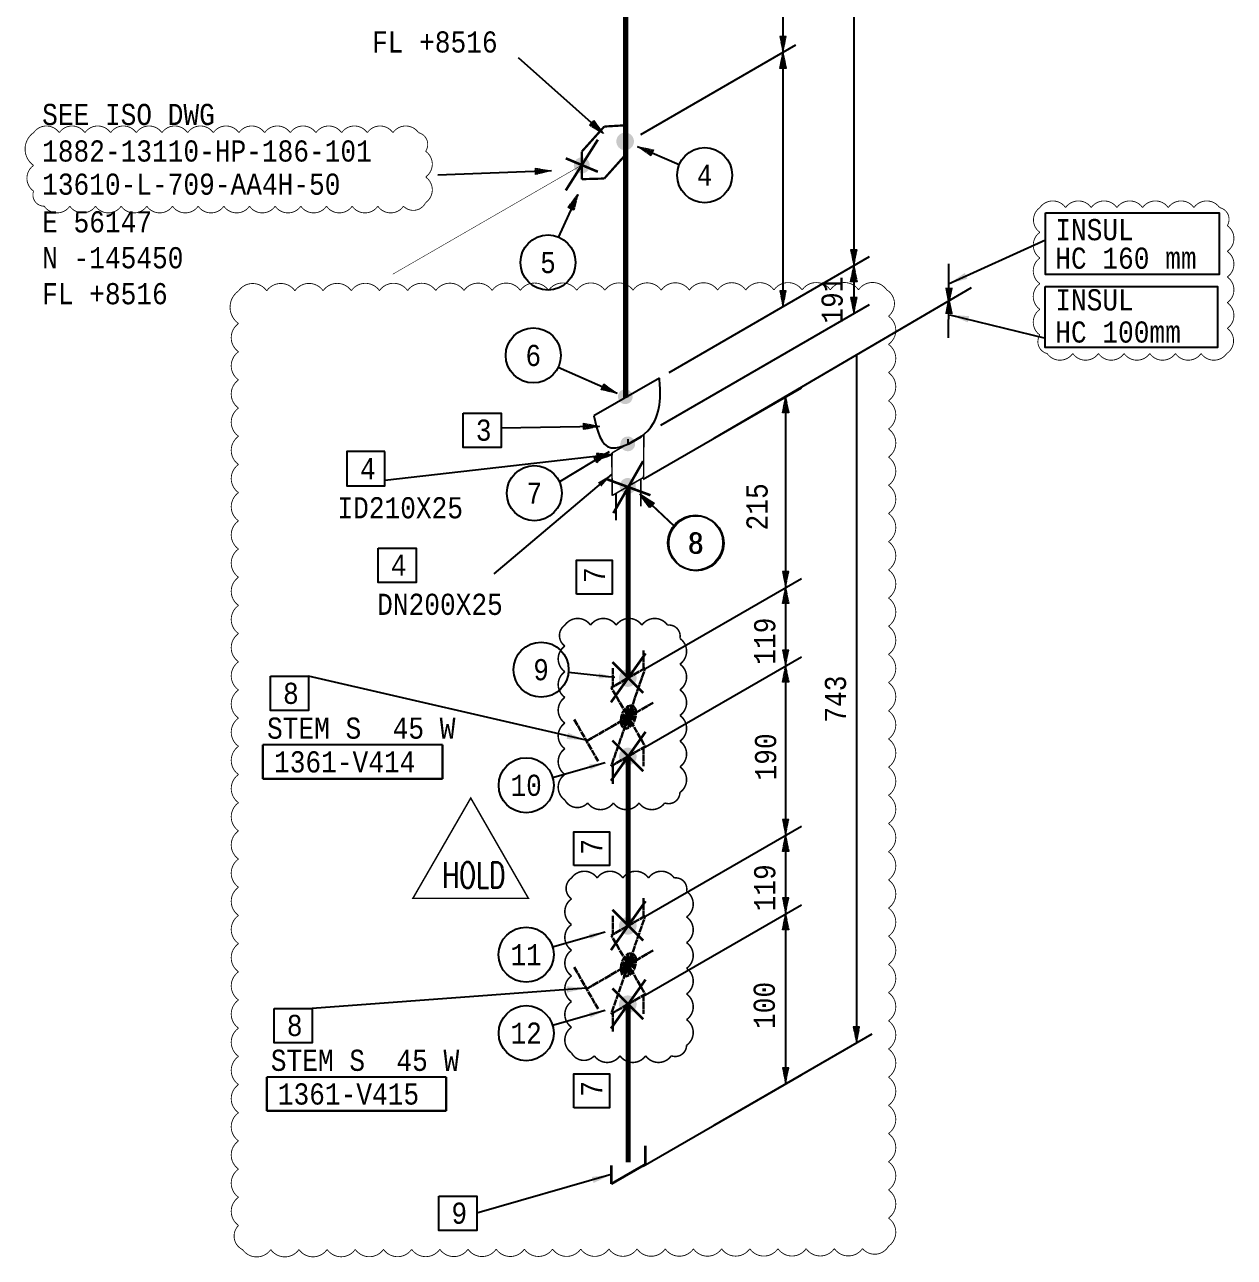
# Model space of a CAD drawing. Header units: inches. Extents: x 894 to 1735, y 0 to 594.
# Drawn here: x 1229 to 1417.5, y 151.4 to 343.4 of the extents above; entities that cross this region are included whole.
import ezdxf
from ezdxf.enums import TextEntityAlignment as Align

# ---------------------------------------------------------------- set-up
doc = ezdxf.new("R2010")
doc.units = ezdxf.units.IN
doc.header["$MEASUREMENT"] = 0
doc.linetypes.add('Dashed', pattern=[4.18782, 2.09391, -2.09391])
doc.linetypes.add('Solid', pattern=[1, 1, 0])
for name, color, linetype in [('2', 2, 'Continuous'), ('3', 7, 'Continuous'), ('4', 7, 'Continuous'), ('Border', 7, 'Continuous'), ('DIM-LINES', 7, 'Continuous'), ('DIM-TEXT', 7, 'Continuous'), ('FITTINGS', 7, 'Continuous'), ('ISO-TEXT', 7, 'Continuous'), ('ISOTEXT', 7, 'Continuous'), ('NOZZLES', 7, 'Continuous'), ('PIPE', 7, 'Continuous'), ('Rev.4', 6, 'Continuous'), ('WELDS', 7, 'Continuous')]:
    doc.layers.add(name, color=color, linetype=linetype)
doc.layers.add('symbol', color=2, linetype='Solid', lineweight=30)
doc.layers.add('weldDimension', color=2, linetype='Solid', lineweight=13)
doc.styles.add('fixedText', font='MONOTXT8.shx', dxfattribs={"width": 0.85})
doc.styles.add('MONOTXT', font='MONOTXT.shx', dxfattribs={"width": 0.8})
doc.styles.add('ROMANS', font='romans.shx', dxfattribs={"width": 0.8})
doc.styles.get("Standard").update_dxf_attribs({"font": 'arial.ttf'})
doc.dimstyles.new('1-1', dxfattribs={"dimtxt": 2.5, "dimasz": 3, "dimexe": 1.2, "dimexo": 1.2, "dimtad": 1, "dimdec": 1, "dimzin": 12, "dimdsep": 46, "dimtxsty": 'ROMANS', "dimcen": 2.5, "dimclrd": 4, "dimclre": 4, "dimclrt": 2, "dimadec": 1, "dimazin": 3, "dimtfac": 1, "dimtdec": 1, "dimtmove": 0, "dimatfit": 3, "dimfxl": 1, "dimtfill": 1, "dimarcsym": 0})
doc.dimstyles.new('ISO-25', dxfattribs={"dimtxt": 2.5, "dimasz": 2.5, "dimexe": 1.25, "dimexo": 0.625, "dimtad": 1, "dimtxsty": 'Standard', "dimcen": 2.5, "dimclre": 4, "dimadec": 0, "dimazin": 0, "dimtfac": 1, "dimtmove": 0, "dimatfit": 3, "dimfxl": 1, "dimarcsym": 0})

# ---------------------------------------------------------------- blocks, each defined once
blk = doc.blocks.new('block37')
at = {"layer": 'FITTINGS', "color": 2, "linetype": 'ByBlock', "const_width": 0.35}
for points in [[(-6.899999999999977, -1.800000000000011), (-3.399999999999977, 2.099999999999994)], [(-3.399999999999977, 2.099999999999994), (0, 2.299999999999983)], [(0, 2.299999999999983), (0, 0)], [(0, 0), (0, -2.200000000000017)], [(-6.899999999999977, -6.099999999999994), (-6.899999999999977, -1.800000000000011)], [(0, -2.200000000000017), (-3.399999999999977, -6)], [(-3.399999999999977, -6), (-6.899999999999977, -6.099999999999994)]]:
    blk.add_lwpolyline(points, dxfattribs=at)
at = {"flags": 1}
for tag in ['Tag', 'UCI', 'Pipe Ref', 'Description', 'Key']:
    blk.add_attdef(tag, (0, 0), '', height=1, dxfattribs=at)
blk = doc.blocks.new('block44')
at = {"layer": 'WELDS'}
h = blk.add_hatch(color=2, dxfattribs=at)
edge = h.paths.add_edge_path(flags=0)
edge.add_arc((0, 0), 1.25, 0, 360)
at = {"layer": 'WELDS', "color": 2, "linetype": 'ByBlock', "const_width": 0.4}
for points in [[(2.5, 4), (-2.5, -3.900000000000034)], [(2.5, -1), (-2.5, 1.099999999999966)]]:
    blk.add_lwpolyline(points, dxfattribs=at)
at = {"flags": 1}
for tag in ['Tag', 'UCI', 'Pipe Ref', 'Description', 'Key']:
    blk.add_attdef(tag, (0, 0), '', height=1, dxfattribs=at)
blk = doc.blocks.new('block72')
at = {"color": 2, "linetype": 'ByBlock', "const_width": 0.2}
for points in [[(0, 2.399999999999977), (0, 0)], [(4.800000000000011, -0.4000000000000341), (0, 2.399999999999977)], [(0, 0), (0, -2.400000000000034)], [(4.800000000000011, -5.100000000000023), (4.800000000000011, -0.4000000000000341)], [(0, -2.400000000000034), (4.800000000000011, -5.100000000000023)]]:
    blk.add_lwpolyline(points, dxfattribs=at)
at = {"flags": 1}
for tag in ['Tag', 'UCI', 'Pipe Ref', 'Description', 'Key']:
    blk.add_attdef(tag, (0, 0), '', height=1, dxfattribs=at)
blk = doc.blocks.new('block114')
at = {"layer": 'WELDS'}
h = blk.add_hatch(color=2, dxfattribs=at)
edge = h.paths.add_edge_path(flags=0)
edge.add_arc((0, 0), 1.15, 0, 360)
at = {"flags": 1}
for tag in ['Tag', 'UCI', 'Pipe Ref', 'Description', 'Key']:
    blk.add_attdef(tag, (0, 0), '', height=1, dxfattribs=at)

msp = doc.modelspace()

# ---------------------------------------------------------------- hatches: boundary and pattern name
at = {"layer": '4'}
for points in [[(1372.642177681495, 302.3198624501576), (1373.042177681496, 300.3998624501576), (1373.442177681496, 302.3198624501576)], [(1372.642177681495, 298.4798624501575), (1373.042177681496, 300.3998624501576), (1373.442177681495, 298.4798624501575)]]:
    msp.add_hatch(color=4, dxfattribs=at).paths.add_polyline_path(points)
at = {"layer": 'WELDS'}
h = msp.add_hatch(color=2, dxfattribs=at)
edge = h.paths.add_edge_path(flags=0)
edge.add_arc((1322.572724148491, 325.2390670644061), 1.375, -60.00000000000068, 299.9999999999993, ccw=False)
h = msp.add_hatch(color=2, dxfattribs=at)
edge = h.paths.add_edge_path(flags=0)
edge.add_arc((1322.600743268702, 285.4553822890699), 1.15, -59.00555022275671, 300.9944497772433, ccw=False)
h = msp.add_hatch(color=2, dxfattribs=at)
edge = h.paths.add_edge_path(flags=0)
edge.add_arc((1322.986935633434, 271.5408709219493), 1.25, -60.00000000000001, 300.0000000000001)
h = msp.add_hatch(color=2, dxfattribs=at)
edge = h.paths.add_edge_path(flags=0)
edge.add_arc((1322.987212907153, 241.6198173192164), 1.375, 299.9999999999999, 659.9999999999999, ccw=False)
h = msp.add_hatch(color=2, dxfattribs=at)
edge = h.paths.add_edge_path(flags=0)
edge.add_arc((1322.987212907153, 229.3986310397096), 1.375, 299.9999999999999, 659.9999999999999, ccw=False)
h = msp.add_hatch(color=2, dxfattribs=at)
edge = h.paths.add_edge_path(flags=0)
edge.add_arc((1322.987212907153, 203.0169117413592), 1.375, 299.9999999999999, 659.9999999999999, ccw=False)
h = msp.add_hatch(color=2, dxfattribs=at)
edge = h.paths.add_edge_path(flags=0)
edge.add_arc((1322.987212907153, 190.7957254618524), 1.375, 299.9999999999999, 659.9999999999999, ccw=False)

# ---------------------------------------------------------------- linework, layer by layer
at = {"layer": '2', "color": 4}
for p, q in [((1319.185184898148, 326.4415762286048), (1305.96851620164, 338.2490558813599)), ((1324.498052129489, 324.4558076172882), (1331.015858606557, 321.6357880905198)), ((1315.185103707979, 316.9757853623298), (1312.133377260476, 310.2861346162538)), ((1321.313543271874, 285.9768669884268), (1312.128598818198, 290.02900422465)), ((1318.599437553442, 280.8400594555064), (1303.246121109052, 280.5641093617946)), ((1320.071417210284, 276.8495290835617), (1312.342700822303, 272.1773042358865)), ((1320.652902771954, 276.4319005584805), (1285.113562198242, 272.4008045793329)), ((1324.853886347556, 270.315716051045), (1330.153293875772, 265.3464403710606)), ((1324.982905731238, 270.2540204095988), (1330.282313259453, 265.2847447296143))]:
    msp.add_line(p, q, dxfattribs=at)
at = {"layer": '2', "color": 2}
msp.add_line((1322.985618121996, 278.8327096257903), (1322.985618121996, 278.1110217893038), dxfattribs=at)
at = {"layer": '2', "color": 4}
for points in [[(1388.08785681512, 314.0916696980954), (1415.152160091406, 314.0916696980954), (1415.152160091406, 304.50390201773), (1388.08785681512, 304.50390201773)], [(1388.016257351555, 302.6388877152427), (1414.865765432268, 302.6388877152427), (1414.865765432268, 293.1226701863549), (1388.016257351555, 293.1226701863549)], [(1297.345995871018, 282.9172405433292), (1303.246121109052, 282.9172405433292), (1303.246121109052, 277.5545233301926), (1297.345995871018, 277.5545233301926)], [(1285.113562198242, 276.9201084230517), (1279.213436960208, 276.9201084230517), (1279.213436960208, 271.5573912099152), (1285.113562198242, 271.5573912099152)], [(1284.101765252143, 261.8772753739819), (1290.001890490177, 261.8772753739819), (1290.001890490177, 256.5145581608454), (1284.101765252143, 256.5145581608454)], [(1315.003832774054, 254.7084086837236), (1315.003832774054, 259.9816080328078), (1320.553708251206, 259.9816080328081), (1320.553708251206, 254.7084086837236)], [(1267.305733531016, 241.9119852406567), (1273.20585876905, 241.9119852406567), (1273.20585876905, 236.5492680275202), (1267.305733531016, 236.5492680275202)], [(1314.582387142106, 212.395960752047), (1314.582387142106, 217.6691601011312), (1320.132262619257, 217.6691601011316), (1320.132262619257, 212.395960752047)], [(1267.892676662506, 190.1613561110866), (1273.79280190054, 190.1613561110866), (1273.79280190054, 184.7986388979501), (1267.892676662506, 184.7986388979501)], [(1314.582387142106, 174.6670054071025), (1314.582387142106, 179.9402047561867), (1320.132262619257, 179.940204756187), (1320.132262619257, 174.6670054071025)], [(1293.544058021915, 160.9112101905893), (1299.444183259949, 160.9112101905893), (1299.444183259949, 155.5484929774528), (1293.544058021915, 155.5484929774528)]]:
    msp.add_lwpolyline(points, close=True, dxfattribs=at)
for centre in [(1334.969341408964, 319.9702330085505), (1310.55477327571, 306.3668056499795), (1308.261554129874, 291.8864393859689), (1308.425452122534, 270.4282294449869), (1333.518276925383, 262.6854275796919), (1333.647296309065, 262.6237319382457), (1309.475744903418, 242.9247137614619), (1307.154194692163, 224.9137087451253), (1307.148347438094, 198.5237273362531), (1307.154194692163, 186.2966962902218)]:
    msp.add_circle(centre, 4.29, dxfattribs=at)
at = {"layer": '4', "color": 4}
for p, q in [((1373.041177681496, 300.3988624501576), (1373.041177681496, 306.1588624501576)), ((1373.042177681496, 300.3998624501576), (1372.642177681495, 302.3198624501576)), ((1372.642177681495, 302.3198624501576), (1373.442177681495, 302.3198624501576)), ((1373.442177681495, 302.3198624501576), (1373.042177681496, 300.3998624501576)), ((1372.642177681495, 298.4798624501575), (1373.042177681496, 300.3998624501576)), ((1372.961177681495, 294.6388624501576), (1373.041177681496, 300.3988624501576)), ((1373.042177681496, 300.3998624501576), (1373.442177681496, 298.4798624501575)), ((1373.442177681495, 298.4798624501575), (1372.642177681495, 298.4798624501575))]:
    msp.add_line(p, q, dxfattribs=at)
at = {"layer": '4', "color": 4, "const_width": 0.3}
for points in [[(1372.642177681495, 302.3198624501576), (1373.042177681496, 300.3998624501576), (1373.442177681496, 302.3198624501576)], [(1373.442177681495, 298.4798624501575), (1373.042177681496, 300.3998624501576), (1372.642177681495, 298.4798624501575)]]:
    msp.add_lwpolyline(points, close=True, dxfattribs=at)
at = {"layer": 'Border', "color": 4}
for p, q in [((1347.171574252998, 534.4519811845819), (1347.171571881714, 299.4833829462943)), ((1311.095383364681, 320.675839098975), (1293.360886942459, 319.9529629426778)), ((1358.626712907207, 291.8188849072031), (1358.626711972075, 184.7745318195103)), ((1347.58232076715, 285.4423889066258), (1347.582319832017, 178.3980358189329))]:
    msp.add_line(p, q, dxfattribs=at)
at = {"layer": 'Border', "color": 2}
for p, q in [((1325.016210043793, 326.3025210053994), (1349.19637316469, 340.2629446922987)), ((1329.418161132642, 289.2334437332429), (1360.677190022228, 307.2808524772515)), ((1336.437202504676, 279.0077783285114), (1376.561380023557, 302.4488720467364)), ((1328.144264665073, 281.0352658890267), (1360.677190022227, 299.8181591015061)), ((1325.392810364619, 272.6312823279341), (1350.043545634513, 286.8633909717293)), ((1325.396144814782, 242.9115471715047), (1350.046880084676, 257.1436558152999)), ((1325.392810364619, 230.674331293153), (1350.043545634513, 244.9064399369482)), ((1325.38696311055, 204.2984567613271), (1350.037698380444, 218.5305654051223)), ((1325.392810364619, 192.0714257152958), (1350.043545634513, 206.303534359091)), ((1336.433881273225, 171.9614950414496), (1361.084616543118, 186.1936036852449)), ((1325.389489133168, 165.5849990408722), (1350.040224403061, 179.8171076846675))]:
    msp.add_line(p, q, dxfattribs=at)
at = {"layer": 'DIM-LINES', "color": 4}
msp.add_line((1358.21596577396, 540.8284663402852), (1358.215963402677, 298.397171988212), dxfattribs=at)
at = {"layer": 'FITTINGS', "color": 2, "linetype": 'ByBlock'}
msp.add_line((1327.910029479407, 288.3627235172745), (1317.693085529791, 282.4639681776681), dxfattribs=at)
at = {"layer": 'FITTINGS', "color": 2, "linetype": 'ByBlock', "const_width": 0.26}
for points in [[(1325.029455638526, 272.5955702645754), (1325.029455638526, 268.4017981782156)], [(1321.130462364793, 270.3712714462085), (1321.130462364792, 266.1774993598489)], [(1321.165588804748, 270.3647657079804), (1321.165588804747, 266.1709936216207)]]:
    msp.add_lwpolyline(points, dxfattribs=at)
at = {"layer": 'FITTINGS', "color": 2, "linetype": 'ByBlock'}
msp.add_spline([(1317.693085529791, 282.4639681776681), (1320.395399085256, 277.5133772477184), (1322.444986866316, 277.8618913644434), (1326.947819457915, 281.274205453002), (1328.036894865702, 285.2566415524932), (1327.910029479407, 288.3627235172745)], degree=3, dxfattribs=at)
at = {"layer": 'ISO-TEXT', "color": 2}
for p, q in [((1294.089893677735, 231.207434747783), (1266.129893677735, 231.207434747783)), ((1294.676836809225, 179.4568056182129), (1266.716836809225, 179.4568056182129))]:
    msp.add_line(p, q, dxfattribs=at)
at = {"layer": 'ISOTEXT', "color": 2, "linetype": 'Continuous', "lineweight": 30}
for p, q in [((1266.129893677735, 231.207434747783), (1266.129893677735, 225.927434747783)), ((1294.089893677735, 225.927434747783), (1294.089893677735, 231.207434747783)), ((1266.129893677735, 225.927434747783), (1294.089893677735, 225.927434747783)), ((1266.716836809225, 179.4568056182129), (1266.716836809225, 174.1768056182129)), ((1294.676836809225, 174.1768056182129), (1294.676836809225, 179.4568056182129)), ((1266.716836809225, 174.1768056182129), (1294.676836809225, 174.1768056182129))]:
    msp.add_line(p, q, dxfattribs=at)
at = {"layer": 'NOZZLES', "const_width": 0.8}
for points in [[(1322.648315092946, 285.2901772435616), (1322.648315092946, 520.2934736451591)], [(1323.059062226193, 241.6498764663043), (1323.059062226193, 271.6015057115)], [(1323.059062226193, 203.0469708884469), (1323.059062226193, 229.4286901867977)], [(1323.059062226193, 196.9363472788262), (1323.059062226193, 196.936377748694)], [(1323.059062226193, 166.1919657764155), (1323.059062226193, 190.82578460894)]]:
    msp.add_lwpolyline(points, dxfattribs=at)
at = {"layer": 'PIPE', "color": 2, "linetype": 'Dashed', "const_width": 0.08}
msp.add_lwpolyline([(1286.365679176645, 304.5470335091841), (1315.821713861617, 321.5509203804245)], dxfattribs=at)
at = {"layer": 'Rev.4', "color": 1}
for points, const_width in [([(1230.386949105911, 326.5968234706525, -0.52056705), (1234.386949105911, 326.5968234706525, -0.52056705), (1238.386949105911, 326.5968234706525, -0.52056705), (1242.386949105911, 326.5968234706525, -0.52056705), (1246.386949105911, 326.5968234706525, -0.52056705), (1250.386949105911, 326.5968234706525, -0.52056705), (1254.386949105911, 326.5968234706525, -0.52056705), (1258.386949105911, 326.5968234706525, -0.52056705), (1262.386949105911, 326.5968234706525, -0.52056705), (1266.386949105911, 326.5968234706525, -0.52056705), (1270.386949105911, 326.5968234706525, -0.52056705), (1274.386949105911, 326.5968234706525, -0.52056705), (1278.386949105911, 326.5968234706525, -0.52056705), (1282.386949105911, 326.5968234706525, -0.52056705), (1286.386949105911, 326.5968234706525, -0.52056705), (1290.386949105911, 326.5968234706525, -0.52056705), (1291.481693468312, 323.6915678330529, -0.52056705), (1291.481693468312, 319.6915678330529, -0.52056705), (1291.481693468312, 315.6915678330529, -0.52056705), (1288.034093001695, 315.1391682996693, -0.52056705), (1284.034093001695, 315.1391682996693, -0.52056705), (1280.034093001695, 315.1391682996693, -0.52056705), (1276.034093001695, 315.1391682996693, -0.52056705), (1272.034093001695, 315.1391682996693, -0.52056705), (1268.034093001695, 315.1391682996693, -0.52056705), (1264.034093001695, 315.1391682996693, -0.52056705), (1260.034093001695, 315.1391682996693, -0.52056705), (1256.034093001695, 315.1391682996693, -0.52056705), (1252.034093001695, 315.1391682996693, -0.52056705), (1248.034093001695, 315.1391682996693, -0.52056705), (1244.034093001695, 315.1391682996693, -0.52056705), (1240.034093001695, 315.1391682996693, -0.52056705), (1236.034093001695, 315.1391682996693, -0.52056705), (1232.034093001695, 315.1391682996693, -0.52056705), (1230.386949105911, 317.4920244038854, -0.52056705), (1230.386949105911, 321.4920244038854, -0.52056705)], 0.132), ([(1387.213163721007, 314.9200791970283, -0.52056705), (1391.213163721007, 314.9200791970283, -0.52056705), (1395.213163721007, 314.9200791970283, -0.52056705), (1399.213163721007, 314.9200791970283, -0.52056705), (1403.213163721007, 314.9200791970283, -0.52056705), (1407.213163721007, 314.9200791970283, -0.52056705), (1411.213163721007, 314.9200791970283, -0.52056705), (1415.213163721007, 314.9200791970283, -0.52056705), (1416.406979910484, 312.1138953865046, -0.52056705), (1416.406979910484, 308.1138953865046, -0.52056705), (1416.406979910484, 304.1138953865046, -0.52056705), (1416.406979910484, 300.1138953865046, -0.52056705), (1416.406979910484, 296.1138953865046, -0.52056705), (1416.332957349603, 292.1879179473852, -0.52056705), (1412.332957349603, 292.1879179473852, -0.52056705), (1408.332957349603, 292.1879179473852, -0.52056705), (1404.332957349603, 292.1879179473852, -0.52056705), (1400.332957349603, 292.1879179473852, -0.52056705), (1396.332957349603, 292.1879179473852, -0.52056705), (1392.332957349603, 292.1879179473852, -0.52056705), (1388.332957349603, 292.1879179473852, -0.52056705), (1387.213163721007, 295.0681243187895, -0.52056705), (1387.213163721007, 299.0681243187895, -0.52056705), (1387.213163721007, 303.0681243187895, -0.52056705), (1387.213163721007, 307.0681243187895, -0.52056705), (1387.213163721007, 311.0681243187895, -0.52056705)], 0.132), ([(1262.328255926752, 301.9444670545015, -0.52056705), (1266.71963138725, 301.9518865511576, -0.52056705), (1271.111006847747, 301.9593060478137, -0.52056705), (1275.502382308244, 301.9667255444698, -0.52056705), (1279.893757768742, 301.9741450411259, -0.52056705), (1284.285133229239, 301.981564537782, -0.52056705), (1288.676508689736, 301.9889840344381, -0.52056705), (1293.067884150234, 301.9964035310942, -0.52056705), (1297.459259610731, 302.0038230277503, -0.52056705), (1301.850635071228, 302.0112425244064, -0.52056705), (1306.242010531726, 302.0186620210625, -0.52056705), (1310.633385992223, 302.0260815177186, -0.52056705), (1315.02476145272, 302.0335010143747, -0.52056705), (1319.416136913218, 302.0409205110308, -0.52056705), (1323.807512373715, 302.0483400076869, -0.52056705), (1328.198887834212, 302.055759504343, -0.52056705), (1332.59026329471, 302.0631790009991, -0.52056705), (1336.981638755207, 302.0705984976552, -0.52056705), (1341.373014215704, 302.0780179943113, -0.52056705), (1345.764389676202, 302.0854374909674, -0.52056705), (1350.155765136699, 302.0928569876235, -0.52056705), (1354.547140597196, 302.1002764842796, -0.52056705), (1358.938516057694, 302.1076959809357, -0.52056705), (1363.329891518191, 302.1151154775918, -0.52056705), (1363.609273509515, 298.0035881722538, -0.52056705), (1363.609273509515, 293.6122064439149, -0.52056705), (1363.609273509515, 289.220824715576, -0.52056705), (1363.609273509515, 284.8294429872371, -0.52056705), (1363.609273509515, 280.4380612588981, -0.52056705), (1363.609273509515, 276.0466795305592, -0.52056705), (1363.609273509515, 271.6552978022203, -0.52056705), (1363.609273509515, 267.2639160738814, -0.52056705), (1363.609273509515, 262.8725343455425, -0.52056705), (1363.609273509515, 258.4811526172036, -0.52056705), (1363.609273509515, 254.0897708888647, -0.52056705), (1363.609273509515, 249.6983891605258, -0.52056705), (1363.609273509515, 245.3070074321869, -0.52056705), (1363.609273509515, 240.915625703848, -0.52056705), (1363.609273509515, 236.5242439755091, -0.52056705), (1363.609273509515, 232.1328622471702, -0.52056705), (1363.609273509515, 227.7414805188313, -0.52056705), (1363.609273509515, 223.3500987904924, -0.52056705), (1363.609273509515, 218.9587170621535, -0.52056705), (1363.609273509515, 214.5673353338146, -0.52056705), (1363.609273509515, 210.1759536054757, -0.52056705), (1363.609273509515, 205.7845718771368, -0.52056705), (1363.609273509515, 201.3931901487979, -0.52056705), (1363.609273509515, 197.001808420459, -0.52056705), (1363.609273509515, 192.6104266921201, -0.52056705), (1363.609273509515, 188.2190449637812, -0.52056705), (1363.609273509515, 183.8276632354423, -0.52056705), (1363.609273509515, 179.4362815071034, -0.52056705), (1363.609273509515, 175.0448997787645, -0.52056705), (1363.609273509515, 170.6535180504256, -0.52056705), (1363.609273509515, 166.2621363220867, -0.52056705), (1363.609273509515, 161.8707545937478, -0.52056705), (1363.609273509515, 157.479372865409, -0.52056705), (1363.609273509515, 153.08799113707, -0.52056705), (1359.566352112794, 152.7327058136784, -0.52056705), (1355.174976652297, 152.7252863170223, -0.52056705), (1350.7836011918, 152.7178668203662, -0.52056705), (1346.392225731302, 152.7104473237101, -0.52056705), (1342.000850270805, 152.703027827054, -0.52056705), (1337.609474810308, 152.6956083303979, -0.52056705), (1333.21809934981, 152.6881888337418, -0.52056705), (1328.826723889313, 152.6807693370857, -0.52056705), (1324.435348428816, 152.6733498404296, -0.52056705), (1320.043972968318, 152.6659303437735, -0.52056705), (1315.652597507821, 152.6585108471174, -0.52056705), (1311.261222047324, 152.6510913504613, -0.52056705), (1306.869846586826, 152.6436718538052, -0.52056705), (1302.478471126329, 152.6362523571491, -0.52056705), (1298.087095665832, 152.628832860493, -0.52056705), (1293.695720205334, 152.6214133638369, -0.52056705), (1289.304344744837, 152.6139938671808, -0.52056705), (1284.91296928434, 152.6065743705247, -0.52056705), (1280.521593823842, 152.5991548738686, -0.52056705), (1276.130218363345, 152.5917353772125, -0.52056705), (1271.738842902848, 152.5843158805564, -0.52056705), (1267.34746744235, 152.5768963839003, -0.52056705), (1262.956091981853, 152.5694768872442, -0.52056705), (1262.328255926752, 156.3319608970627, -0.52056705), (1262.328255926752, 160.7233426254016, -0.52056705), (1262.328255926752, 165.1147243537405, -0.52056705), (1262.328255926752, 169.5061060820794, -0.52056705), (1262.328255926752, 173.8974878104183, -0.52056705), (1262.328255926752, 178.2888695387572, -0.52056705), (1262.328255926752, 182.6802512670961, -0.52056705), (1262.328255926752, 187.071632995435, -0.52056705), (1262.328255926752, 191.4630147237739, -0.52056705), (1262.328255926752, 195.8543964521128, -0.52056705), (1262.328255926752, 200.2457781804517, -0.52056705), (1262.328255926752, 204.6371599087906, -0.52056705), (1262.328255926752, 209.0285416371295, -0.52056705), (1262.328255926752, 213.4199233654684, -0.52056705), (1262.328255926752, 217.8113050938073, -0.52056705), (1262.328255926752, 222.2026868221461, -0.52056705), (1262.328255926752, 226.5940685504851, -0.52056705), (1262.328255926752, 230.985450278824, -0.52056705), (1262.328255926752, 235.3768320071629, -0.52056705), (1262.328255926752, 239.7682137355018, -0.52056705), (1262.328255926752, 244.1595954638407, -0.52056705), (1262.328255926752, 248.5509771921796, -0.52056705), (1262.328255926752, 252.9423589205185, -0.52056705), (1262.328255926752, 257.3337406488574, -0.52056705), (1262.328255926752, 261.7251223771963, -0.52056705), (1262.328255926752, 266.1165041055352, -0.52056705), (1262.328255926752, 270.5078858338741, -0.52056705), (1262.328255926752, 274.899267562213, -0.52056705), (1262.328255926752, 279.2906492905519, -0.52056705), (1262.328255926752, 283.6820310188907, -0.52056705), (1262.328255926752, 288.0734127472297, -0.52056705), (1262.328255926752, 292.4647944755686, -0.52056705), (1262.328255926752, 296.8561762039075, -0.52056705)], 0.132), ([(1313.183727058131, 249.8673717149025, -0.52056705), (1317.183727058131, 249.8673717149025, -0.52056705), (1321.183727058131, 249.8673717149025, -0.52056705), (1325.183727058131, 249.8673717149025, -0.52056705), (1329.183727058131, 249.8673717149025, -0.52056705), (1331.107769351593, 247.7914140083643, -0.52056705), (1331.107769351593, 243.7914140083643, -0.52056705), (1331.107769351593, 239.7914140083643, -0.52056705), (1331.107769351593, 235.7914140083643, -0.52056705), (1331.107769351593, 231.7914140083643, -0.52056705), (1331.107769351593, 227.7914140083643, -0.52056705), (1331.107769351593, 223.7914140083643, -0.52056705), (1328.736329619739, 222.1628537402181, -0.52056705), (1324.736329619739, 222.1628537402181, -0.52056705), (1320.736329619739, 222.1628537402181, -0.52056705), (1316.736329619739, 222.1628537402181, -0.52056705), (1313.183727058131, 222.6102511786101, -0.52056705), (1313.183727058131, 226.6102511786101, -0.52056705), (1313.183727058131, 230.6102511786101, -0.52056705), (1313.183727058131, 234.6102511786101, -0.52056705), (1313.183727058131, 238.6102511786101, -0.52056705), (1313.183727058131, 242.6102511786101, -0.52056705), (1313.183727058131, 246.6102511786101, -0.52056705)], 0.2376), ([(1314.218245149344, 210.4749683865772, -0.52056705), (1318.218245149344, 210.4749683865772, -0.52056705), (1322.218245149344, 210.4749683865772, -0.52056705), (1326.218245149344, 210.4749683865772, -0.52056705), (1330.218245149344, 210.4749683865772, -0.52056705), (1332.142287442806, 208.3990106800389, -0.52056705), (1332.142287442806, 204.3990106800389, -0.52056705), (1332.142287442806, 200.3990106800389, -0.52056705), (1332.142287442806, 196.3990106800389, -0.52056705), (1332.142287442806, 192.3990106800389, -0.52056705), (1332.142287442806, 188.3990106800389, -0.52056705), (1332.142287442806, 184.3990106800389, -0.52056705), (1329.770847710952, 182.7704504118927, -0.52056705), (1325.770847710952, 182.7704504118927, -0.52056705), (1321.770847710952, 182.7704504118927, -0.52056705), (1317.770847710952, 182.7704504118927, -0.52056705), (1314.218245149344, 183.2178478502848, -0.52056705), (1314.218245149344, 187.2178478502848, -0.52056705), (1314.218245149344, 191.2178478502848, -0.52056705), (1314.218245149344, 195.2178478502848, -0.52056705), (1314.218245149344, 199.2178478502848, -0.52056705), (1314.218245149344, 203.2178478502848, -0.52056705), (1314.218245149344, 207.2178478502848, -0.52056705)], 0.2376)]:
    msp.add_lwpolyline(points, format="xyb", close=True, dxfattribs=dict(at, const_width=const_width))
at = {"layer": 'Rev.4', "color": 1, "const_width": 0.2376}
msp.add_lwpolyline([(1298.512435240484, 222.929351101883), (1289.49743763628, 207.3004286038716), (1307.49743763628, 207.3004286038716)], close=True, dxfattribs=at)
at = {"layer": 'symbol', "flags": 128}
for points in [[(1325.448546123796, 243.0277086588108), (1325.453472002471, 245.9330900240257)], [(1325.710027742317, 243.1784850637528), (1320.414765610393, 240.1251133124534), (1325.703358841992, 230.9534533406482), (1320.40812314749, 227.9000968337828), (1325.710027742317, 243.1784850637528)], [(1320.674504207265, 243.1774256390123), (1320.66957832859, 240.2720442737978)], [(1326.950283777981, 237.7829278812998), (1316.573743146888, 231.7995723363153)], [(1324.164492738021, 236.8357486720093), (1324.279016657998, 236.2467114552734), (1324.210545894005, 235.5515232871645), (1323.967638099727, 234.8459233998184), (1323.593655135366, 234.2559522505217), (1323.140758597722, 233.86223022065), (1322.678682550443, 233.7253531008469), (1322.271318803127, 233.8656086197048), (1321.991407167098, 234.2579359923953), (1321.8768774228, 234.8470031656849), (1321.945354011114, 235.5421613772401), (1322.188261805412, 236.2477612644885), (1322.562244769753, 236.8377324138833), (1323.015141307417, 237.2314544436568), (1323.477217354696, 237.3683315634599), (1323.884581102011, 237.2280760446016), (1324.164492738021, 236.8357486720093)], [(1324.06639688557, 236.4150079222919), (1322.051727566816, 234.6634977910768)], [(1323.971650537169, 236.7612612213539), (1322.146473915217, 234.3172444920152)], [(1323.783156757559, 237.0516056646812), (1322.334967694827, 234.0269000486875)], [(1323.553168418089, 237.1871597828318), (1322.564956034297, 233.8913459305369)], [(1323.549730052915, 234.4119974151614), (1322.568394399471, 236.6665082982068)], [(1322.79097260187, 236.918133060734), (1323.327151850516, 234.1603726526347)], [(1323.0360157362, 237.1029824059297), (1323.082108716186, 233.9755233074389)], [(1314.629155643636, 235.1719427539694), (1318.368752859295, 228.6866048594599)], [(1324.088192069125, 235.9900880470683), (1322.029932383261, 235.0884176663004)], [(1324.032798034751, 235.5411084860462), (1322.085326417635, 235.5373972273224)], [(1323.916233729452, 235.1212696620988), (1322.201890722934, 235.9572360512699)], [(1325.448546123753, 230.8065223792792), (1325.446948743089, 227.903049037198)], [(1320.66798094797, 225.1473846522345), (1320.669578328633, 228.0508579943158)], [(1325.448546123796, 204.4248030809536), (1325.453472002471, 207.3301844461685)], [(1325.710027742317, 204.5755794858956), (1320.414765610393, 201.5222077345962), (1325.703358841992, 192.350547762791), (1320.40812314749, 189.2971912559256), (1325.710027742317, 204.5755794858956)], [(1320.674504207265, 204.5745200611551), (1320.66957832859, 201.6691386959406)], [(1326.950283777981, 199.1800223034426), (1316.573743146888, 193.1966667584581)], [(1324.164492738021, 198.2328430941521), (1324.279016657998, 197.6438058774162), (1324.210545894005, 196.9486177093073), (1323.967638099727, 196.2430178219612), (1323.593655135366, 195.6530466726645), (1323.140758597722, 195.2593246427928), (1322.678682550443, 195.1224475229897), (1322.271318803127, 195.2627030418476), (1321.991407167098, 195.6550304145381), (1321.8768774228, 196.2440975878277), (1321.945354011114, 196.9392557993829), (1322.188261805412, 197.6448556866313), (1322.562244769753, 198.2348268360261), (1323.015141307417, 198.6285488657996), (1323.477217354696, 198.7654259856027), (1323.884581102011, 198.6251704667444), (1324.164492738021, 198.2328430941521)], [(1323.971650537169, 198.1583556434967), (1322.146473915217, 195.714338914158)], [(1323.783156757559, 198.448700086824), (1322.334967694827, 195.4239944708303)], [(1323.553168418089, 198.5842542049746), (1322.564956034297, 195.2884403526797)], [(1323.549730052915, 195.8090918373042), (1322.568394399471, 198.0636027203496)], [(1322.79097260187, 198.3152274828768), (1323.327151850516, 195.5574670747775)], [(1323.0360157362, 198.5000768280725), (1323.082108716186, 195.3726177295817)], [(1314.629155643636, 196.5690371761122), (1318.368752859295, 190.0836992816027)], [(1324.088192069125, 197.3871824692111), (1322.029932383261, 196.4855120884432)], [(1324.06639688557, 197.8121023444347), (1322.051727566816, 196.0605922132196)], [(1324.032798034751, 196.938202908189), (1322.085326417635, 196.9344916494652)], [(1323.916233729452, 196.5183640842416), (1322.201890722934, 197.3543304734127)], [(1325.448546123753, 192.203616801422), (1325.446948743089, 189.3001434593408)], [(1320.66798094797, 186.5444790743773), (1320.669578328633, 189.4479524164586)]]:
    msp.add_lwpolyline(points, dxfattribs=at)
at = {"layer": 'weldDimension', "color": 4, "flags": 128}
for points in [[(1347.171571881714, 339.0939278645574), (1347.669987383214, 341.5860053703575), (1346.673156380815, 341.5860053704578), (1347.171571881714, 339.0939278645574), (1347.171571881815, 339.5923433656576), (1347.570304282915, 341.5860053703575), (1346.772839481114, 341.5860053704575), (1347.171571881815, 339.5923433656576), (1347.171571881815, 340.0907588668574), (1347.470621182714, 341.5860053703577), (1346.872522581315, 341.5860053703577), (1347.171571881815, 340.0907588668574), (1347.171571881915, 340.5891743680575), (1347.370938082515, 341.5860053703577), (1346.972205681515, 341.5860053703575), (1347.171571881915, 340.5891743680575), (1347.171571881915, 341.0875898691575), (1347.271254982214, 341.5860053703575), (1347.071888781815, 341.5860053703577), (1347.171571881915, 341.0875898691575)], [(1347.171574252998, 339.0939264955782), (1347.669989754198, 336.6018489896783), (1346.673158751898, 336.6018489896783), (1347.171574252998, 339.0939264955782), (1347.171574252998, 338.5955109943784), (1347.570306653998, 336.6018489896783), (1346.772841852098, 336.6018489896783), (1347.171574252998, 338.5955109943784), (1347.171574252998, 338.0970954931784), (1347.470623553698, 336.6018489896785), (1346.872524952298, 336.6018489896785), (1347.171574252998, 338.0970954931784), (1347.171574252998, 337.5986799920784), (1347.370940453498, 336.6018489896785), (1346.972208052598, 336.6018489896783), (1347.171574252998, 337.5986799920784), (1347.171574252998, 337.1002644908783), (1347.271257353298, 336.6018489896783), (1347.071891152798, 336.6018489896783), (1347.171574252998, 337.1002644908783)], [(1319.185184898148, 326.4415762286048), (1317.004903997494, 327.7474259524562), (1317.674867806703, 328.4855455508371), (1319.185184898148, 326.4415762286048), (1318.816125098919, 326.7765581332678), (1317.071900378436, 327.8212379123414), (1317.607871425783, 328.4117335910501), (1318.816125098919, 326.7765581332678), (1318.447065299767, 327.111540037813), (1317.138896759355, 327.8950498721284), (1317.540875044841, 328.3379216311646), (1318.447065299767, 327.111540037813), (1318.078005500539, 327.4465219424769), (1317.205893140297, 327.9688618320132), (1317.473878663922, 328.2641096713783), (1318.078005500539, 327.4465219424769), (1317.708945701289, 327.7815038470422), (1317.272889521217, 328.0426737918002), (1317.406882282981, 328.190297711493), (1317.708945701289, 327.7815038470422)], [(1324.498052129489, 324.4558076172882), (1326.979882238225, 323.9086443707032), (1326.578524827331, 322.9961838094271), (1324.498052129489, 324.4558076172882), (1324.954282410182, 324.2551289117969), (1326.93974649713, 323.8173983145244), (1326.618660568436, 323.087429865506), (1324.954282410182, 324.2551289117969), (1325.410512690765, 324.0544502063942), (1326.899610756026, 323.7261522584452), (1326.65879630953, 323.1786759216848), (1325.410512690765, 324.0544502063942), (1325.866742971458, 323.8537715009029), (1326.859475014932, 323.6349062022672), (1326.698932050634, 323.2699219777631), (1325.866742971458, 323.8537715009029), (1326.32297325214, 323.6530927955121), (1326.819339273827, 323.5436601461882), (1326.739067791728, 323.3611680339419), (1326.32297325214, 323.6530927955121)], [(1311.095383364681, 320.675839098975), (1308.628740531936, 320.0638411880988), (1308.583098476436, 321.059626732238), (1311.095383364681, 320.675839098975), (1310.597490592562, 320.6530180712228), (1308.624176326387, 320.163419742483), (1308.587662681985, 320.960048177854), (1310.597490592562, 320.6530180712228), (1310.099597820442, 320.6301970434704), (1308.619612120834, 320.2629982969665), (1308.592226887533, 320.8604696234701), (1310.099597820442, 320.6301970434704), (1309.601705048423, 320.607376015723), (1308.615047915285, 320.3625768513506), (1308.596791093086, 320.7608910689862), (1309.601705048423, 320.607376015723), (1309.103812276303, 320.5845549879704), (1308.610483709737, 320.4621554057345), (1308.601355298635, 320.6613125146023), (1309.103812276303, 320.5845549879704)], [(1315.185103707979, 316.9757853623298), (1314.589300107516, 314.505180906591), (1313.684898670768, 314.9243826341296), (1315.185103707979, 316.9757853623298), (1314.975502844165, 316.5235846439016), (1314.49885996379, 314.5471010793508), (1313.775338814394, 314.8824624613615), (1314.975502844165, 316.5235846439016), (1314.765901980441, 316.0713839255816), (1314.408419820164, 314.5890212521183), (1313.86577895812, 314.8405422886019), (1314.765901980441, 316.0713839255816), (1314.556301116626, 315.6191832071534), (1314.317979676439, 314.6309414248783), (1313.956219101745, 314.7986221158337), (1314.556301116626, 315.6191832071534), (1314.346700252911, 315.1669824887347), (1314.227539532813, 314.6728615976465), (1314.046659245471, 314.7567019430749), (1314.346700252911, 315.1669824887347)], [(1358.215963402677, 305.8598653639573), (1358.714378904177, 308.3519428697575), (1357.717547901777, 308.3519428698577), (1358.215963402677, 305.8598653639573), (1358.215963402777, 306.3582808650576), (1358.614695803877, 308.3519428697575), (1357.817231002077, 308.3519428698575), (1358.215963402777, 306.3582808650576), (1358.215963402777, 306.8566963662574), (1358.515012703677, 308.3519428697577), (1357.916914102277, 308.3519428697577), (1358.215963402777, 306.8566963662574), (1358.215963402877, 307.3551118674574), (1358.415329603477, 308.3519428697577), (1358.016597202477, 308.3519428697575), (1358.215963402877, 307.3551118674574), (1358.215963402877, 307.8535273685574), (1358.315646503177, 308.3519428697575), (1358.116280302777, 308.3519428697577), (1358.215963402877, 307.8535273685574)], [(1358.21596577396, 305.8598639949782), (1358.71438127516, 303.3677864890782), (1357.71755027286, 303.3677864890782), (1358.21596577396, 305.8598639949782), (1358.21596577396, 305.3614484937784), (1358.61469817496, 303.3677864890782), (1357.81723337306, 303.3677864890782), (1358.21596577396, 305.3614484937784), (1358.21596577396, 304.8630329925783), (1358.51501507466, 303.3677864890785), (1357.91691647326, 303.3677864890785), (1358.21596577396, 304.8630329925783), (1358.21596577396, 304.3646174914783), (1358.41533197446, 303.3677864890785), (1358.01659957356, 303.3677864890782), (1358.21596577396, 304.3646174914783), (1358.21596577396, 303.8662019902783), (1358.31564887426, 303.3677864890782), (1358.11628267376, 303.3677864890782), (1358.21596577396, 303.8662019902783)], [(1347.171571881714, 299.4833829462943), (1347.669987383214, 301.9754604520945), (1346.673156380815, 301.9754604521947), (1347.171571881714, 299.4833829462943), (1347.171571881815, 299.9817984473946), (1347.570304282915, 301.9754604520945), (1346.772839481114, 301.9754604521945), (1347.171571881815, 299.9817984473946), (1347.171571881815, 300.4802139485944), (1347.470621182714, 301.9754604520947), (1346.872522581315, 301.9754604520947), (1347.171571881815, 300.4802139485944), (1347.171571881915, 300.9786294497944), (1347.370938082515, 301.9754604520947), (1346.972205681515, 301.9754604520945), (1347.171571881915, 300.9786294497944), (1347.171571881915, 301.4770449508944), (1347.271254982214, 301.9754604520945), (1347.071888781815, 301.9754604520947), (1347.171571881915, 301.4770449508944)], [(1358.215963402677, 298.397171988212), (1358.714378904177, 300.8892494940121), (1357.717547901777, 300.8892494941124), (1358.215963402677, 298.397171988212), (1358.215963402777, 298.8955874893122), (1358.614695803877, 300.8892494940121), (1357.817231002077, 300.8892494941122), (1358.215963402777, 298.8955874893122), (1358.215963402777, 299.394002990512), (1358.515012703677, 300.8892494940123), (1357.916914102277, 300.8892494940123), (1358.215963402777, 299.394002990512), (1358.215963402877, 299.8924184917121), (1358.415329603477, 300.8892494940123), (1358.016597202477, 300.8892494940121), (1358.215963402877, 299.8924184917121), (1358.215963402877, 300.3908339928121), (1358.315646503177, 300.8892494940121), (1358.116280302777, 300.8892494940123), (1358.215963402877, 300.3908339928121)], [(1321.313543271874, 285.9768669884268), (1318.83853812799, 286.5541172329354), (1319.250942463865, 287.4616384232743), (1321.313543271874, 285.9768669884268), (1320.85978267665, 286.1830691564089), (1318.879778561583, 286.6448693520208), (1319.209702030263, 287.3708863042898), (1320.85978267665, 286.1830691564089), (1320.406022081535, 286.3892713243022), (1318.921018995185, 286.7356214710057), (1319.168461596671, 287.2801341852046), (1320.406022081535, 286.3892713243022), (1319.952261486311, 286.5954734922848), (1318.962259428778, 286.8263735900898), (1319.127221163068, 287.1893820662199), (1319.952261486311, 286.5954734922848), (1319.498500891097, 286.8016756601671), (1319.00349986238, 286.9171257090752), (1319.085980729476, 287.0986299471349), (1319.498500891097, 286.8016756601671)], [(1347.582323757528, 285.4424011204769), (1348.080739258729, 282.9503236145769), (1347.083908256429, 282.9503236145769), (1347.582323757528, 285.4424011204769)], [(1347.183591356629, 282.9503236145769), (1347.582323757528, 284.943985619277)], [(1347.283274456829, 282.9503236145771), (1347.582323757529, 284.445570118077)], [(1347.582323757528, 285.4424011204769), (1347.582323757529, 283.448739115777), (1347.682006857829, 282.9503236145769)], [(1347.582323757528, 284.943985619277), (1347.981056158529, 282.9503236145769)], [(1347.582323757529, 284.445570118077), (1347.881373058229, 282.9503236145771)], [(1347.382957557129, 282.9503236145769), (1347.582323757528, 283.947154616977)], [(1347.482640657329, 282.9503236145769), (1347.582323757529, 283.448739115777)], [(1347.582323757528, 283.947154616977), (1347.781689958029, 282.9503236145771)], [(1318.599437553442, 280.8400594555064), (1316.110872915399, 280.3243906186367), (1316.103966796466, 281.3211976976065), (1318.599437553442, 280.8400594555064), (1318.10103401389, 280.8366063960571), (1316.110182303489, 280.4240713265826), (1316.104657408325, 281.2215169897479), (1318.10103401389, 280.8366063960571), (1317.602630474473, 280.8331533365727), (1316.10949169163, 280.523752034441), (1316.105348020235, 281.1218362818024), (1317.602630474473, 280.8331533365727), (1317.10422693492, 280.8297002771239), (1316.10880107972, 280.6234327423861), (1316.106038632095, 281.0221555739438), (1317.10422693492, 280.8297002771239), (1316.605823395417, 280.8262472175879), (1316.10811046786, 280.7231134502451), (1316.106729244005, 280.9224748659985), (1316.605823395417, 280.8262472175879)], [(1320.071417210284, 276.8495290835617), (1318.177768534582, 275.1545473727317), (1317.671517774731, 276.0132569949634), (1320.071417210284, 276.8495290835617), (1319.642062399101, 276.5964037036174), (1318.127143458558, 275.2404183349888), (1317.722142850668, 275.9273860327564), (1319.642062399101, 276.5964037036174), (1319.212707588053, 276.3432783237108), (1318.076518382621, 275.3262892971958), (1317.772767926692, 275.8415150704998), (1319.212707588053, 276.3432783237108), (1318.783352776869, 276.0901529437666), (1318.025893306598, 275.4121602594522), (1317.823393002628, 275.7556441082929), (1318.783352776869, 276.0901529437666), (1318.353997965773, 275.8370275637729), (1317.975268230661, 275.4980312216594), (1317.874018078652, 275.6697731460364), (1318.353997965773, 275.8370275637729)], [(1320.652902771954, 276.4319005584805), (1318.118317010143, 276.6182961674969), (1318.241594526822, 275.6291173661449), (1320.652902771954, 276.4319005584805), (1320.158313371213, 276.3702618001141), (1318.1306447618, 276.519378287311), (1318.229266775126, 275.7280352462374), (1320.158313371213, 276.3702618001141), (1319.663723970602, 276.308623041801), (1318.142972513497, 276.4204604072183), (1318.216939023468, 275.8269531264229), (1319.663723970602, 276.308623041801), (1319.16913456986, 276.2469842834346), (1318.155300265155, 276.3215425270336), (1318.204611271771, 275.9258710065158), (1319.16913456986, 276.2469842834346), (1318.674545169159, 276.185345525161), (1318.167628016851, 276.2226246469402), (1318.192283520114, 276.024788886701), (1318.674545169159, 276.185345525161)], [(1324.853886347556, 270.315716051045), (1326.997749921164, 268.9509020399811), (1326.307908872801, 268.2313248202495), (1324.853886347556, 270.315716051045), (1325.213674957459, 269.9707955268035), (1326.928765816305, 268.8789443179613), (1326.376892977635, 268.3032825421712), (1325.213674957459, 269.9707955268035), (1325.573463567288, 269.6258750026824), (1326.859781711471, 268.8069865960393), (1326.445877082493, 268.375240264191), (1325.573463567288, 269.6258750026824), (1325.933252177191, 269.2809544784407), (1326.790797606614, 268.7350288740205), (1326.514861187327, 268.4471979861132), (1325.933252177191, 269.2809544784407), (1326.293040787117, 268.936033954297), (1326.72181350178, 268.6630711520976), (1326.583845292185, 268.5191557081326), (1326.293040787117, 268.936033954297)], [(1324.982905731238, 270.2540204095988), (1327.126769304845, 268.8892063985348), (1326.436928256483, 268.1696291788032), (1324.982905731238, 270.2540204095988), (1325.34269434114, 269.9090998853573), (1327.057785199987, 268.8172486765151), (1326.505912361316, 268.241586900725), (1325.34269434114, 269.9090998853573), (1325.702482950969, 269.5641793612361), (1326.988801095153, 268.7452909545931), (1326.574896466174, 268.3135446227448), (1325.702482950969, 269.5641793612361), (1326.062271560872, 269.2192588369944), (1326.919816990295, 268.6733332325742), (1326.643880571008, 268.385502344667), (1326.062271560872, 269.2192588369944), (1326.422060170798, 268.8743383128508), (1326.850832885461, 268.6013755106513), (1326.712864675866, 268.4574600666864), (1326.422060170798, 268.8743383128508)], [(1347.58231813622, 255.7207298235696), (1348.08073363772, 258.2128073293697), (1347.083902635321, 258.21280732947), (1347.58231813622, 255.7207298235696), (1347.582318136321, 256.2191453246698), (1347.981050537421, 258.2128073293697)], [(1347.183585735621, 258.2128073294697), (1347.582318136321, 256.2191453246698), (1347.582318136321, 256.7175608258696), (1347.88136743722, 258.2128073293699), (1347.283268835821, 258.2128073293699), (1347.582318136321, 256.7175608258696), (1347.582318136421, 257.2159763270697), (1347.781684337021, 258.2128073293699)], [(1347.38295193602, 258.2128073293697), (1347.582318136421, 257.2159763270697), (1347.582318136421, 257.7143918281697), (1347.68200123672, 258.2128073293697)], [(1347.482635036321, 258.2128073293699), (1347.582318136421, 257.7143918281697)], [(1347.582320507504, 255.7207284545904), (1348.080736008704, 253.2286509486905), (1347.083905006404, 253.2286509486905), (1347.582320507504, 255.7207284545904)], [(1347.582320507504, 255.7207284545904), (1347.582320507504, 253.7270664498905), (1347.682003607804, 253.2286509486905)], [(1347.183588106604, 253.2286509486905), (1347.582320507504, 255.2223129533906)], [(1347.283271206804, 253.2286509486907), (1347.582320507504, 254.7238974521906)], [(1347.382954307104, 253.2286509486905), (1347.582320507504, 254.2254819510906)], [(1347.482637407304, 253.2286509486905), (1347.582320507504, 253.7270664498905)], [(1347.582320507504, 255.2223129533906), (1347.981052908504, 253.2286509486905)], [(1347.582320507504, 254.7238974521906), (1347.881369808204, 253.2286509486907)], [(1347.582320507504, 254.2254819510906), (1347.781686708004, 253.2286509486907)], [(1347.582321386245, 243.4854514546749), (1348.080736887745, 245.977528960475), (1347.083905885346, 245.9775289605753), (1347.582321386245, 243.4854514546749), (1347.582321386345, 243.9838669557751), (1347.981053787445, 245.977528960475)], [(1347.183588985645, 245.9775289605751), (1347.582321386345, 243.9838669557751), (1347.582321386345, 244.482282456975), (1347.881370687245, 245.9775289604753), (1347.283272085846, 245.9775289604753), (1347.582321386345, 244.482282456975), (1347.582321386445, 244.980697958175), (1347.781687587046, 245.9775289604753)], [(1347.382955186045, 245.977528960475), (1347.582321386445, 244.980697958175), (1347.582321386445, 245.479113459275), (1347.682004486745, 245.977528960475)], [(1347.482638286345, 245.9775289604753), (1347.582321386445, 245.479113459275)], [(1347.582323757528, 243.4854500856958), (1348.080739258729, 240.9933725797958), (1347.083908256429, 240.9933725797958), (1347.582323757528, 243.4854500856958)], [(1347.183591356629, 240.9933725797958), (1347.582323757528, 242.9870345844959)], [(1347.283274456829, 240.993372579796), (1347.582323757529, 242.4886190832959)], [(1347.582323757528, 243.4854500856958), (1347.582323757529, 241.4917880809959), (1347.682006857829, 240.9933725797958)], [(1347.582323757528, 242.9870345844959), (1347.981056158529, 240.9933725797958)], [(1347.582323757529, 242.4886190832959), (1347.881373058229, 240.993372579796)], [(1347.382957557129, 240.9933725797958), (1347.582323757528, 241.9902035821959)], [(1347.482640657329, 240.9933725797958), (1347.582323757529, 241.4917880809959)], [(1347.582323757528, 241.9902035821959), (1347.781689958029, 240.993372579796)], [(1347.576474132176, 217.109576922849), (1348.074889633676, 219.6016544286491), (1347.078058631277, 219.6016544287494), (1347.576474132176, 217.109576922849), (1347.576474132276, 217.6079924239492), (1347.975206533376, 219.6016544286491)], [(1347.177741731577, 219.6016544287492), (1347.576474132276, 217.6079924239492), (1347.576474132276, 218.1064079251491), (1347.875523433176, 219.6016544286494), (1347.277424831777, 219.6016544286494), (1347.576474132276, 218.1064079251491), (1347.576474132376, 218.6048234263491), (1347.775840332977, 219.6016544286494)], [(1347.377107931976, 219.6016544286491), (1347.576474132376, 218.6048234263491), (1347.576474132376, 219.1032389274491), (1347.676157232676, 219.6016544286491)], [(1347.476791032277, 219.6016544286494), (1347.576474132376, 219.1032389274491)], [(1347.57647650346, 217.1095755538699), (1348.07489200466, 214.6174980479699), (1347.07806100236, 214.6174980479699), (1347.57647650346, 217.1095755538699)], [(1347.57647650346, 217.1095755538699), (1347.57647650346, 215.11591354917), (1347.67615960376, 214.6174980479699)], [(1347.17774410256, 214.6174980479699), (1347.57647650346, 216.61116005267)], [(1347.27742720276, 214.6174980479701), (1347.57647650346, 216.11274455147)], [(1347.37711030306, 214.6174980479699), (1347.57647650346, 215.61432905037)], [(1347.47679340326, 214.6174980479699), (1347.57647650346, 215.11591354917)], [(1347.57647650346, 216.61116005267), (1347.97520890446, 214.6174980479699)], [(1347.57647650346, 216.11274455147), (1347.87552580416, 214.6174980479701)], [(1347.57647650346, 215.61432905037), (1347.77584270396, 214.6174980479701)], [(1347.582321386245, 204.8825458768177), (1348.080736887745, 207.3746233826178), (1347.083905885346, 207.3746233827181), (1347.582321386245, 204.8825458768177), (1347.582321386345, 205.3809613779179), (1347.981053787445, 207.3746233826178)], [(1347.183588985645, 207.3746233827179), (1347.582321386345, 205.3809613779179), (1347.582321386345, 205.8793768791178), (1347.881370687245, 207.3746233826181), (1347.283272085846, 207.3746233826181), (1347.582321386345, 205.8793768791178), (1347.582321386445, 206.3777923803178), (1347.781687587046, 207.3746233826181)], [(1347.382955186045, 207.3746233826178), (1347.582321386445, 206.3777923803178), (1347.582321386445, 206.8762078814178), (1347.682004486745, 207.3746233826178)], [(1347.482638286345, 207.3746233826181), (1347.582321386445, 206.8762078814178)], [(1347.582323757528, 204.8825445078386), (1348.080739258729, 202.3904670019386), (1347.083908256429, 202.3904670019386), (1347.582323757528, 204.8825445078386)], [(1347.183591356629, 202.3904670019386), (1347.582323757528, 204.3841290066387)], [(1347.283274456829, 202.3904670019388), (1347.582323757529, 203.8857135054387)], [(1347.582323757528, 204.8825445078386), (1347.582323757529, 202.8888825031387), (1347.682006857829, 202.3904670019386)], [(1347.582323757528, 204.3841290066387), (1347.981056158529, 202.3904670019386)], [(1347.582323757529, 203.8857135054387), (1347.881373058229, 202.3904670019388)], [(1347.382957557129, 202.3904670019386), (1347.582323757528, 203.3872980043387)], [(1347.482640657329, 202.3904670019386), (1347.582323757529, 202.8888825031387)], [(1347.582323757528, 203.3872980043387), (1347.781689958029, 202.3904670019388)], [(1358.623392294851, 184.7726152029716), (1359.121807796351, 187.2646927087717), (1358.124976793951, 187.264692708872), (1358.623392294851, 184.7726152029716), (1358.623392294951, 185.2710307040718), (1359.022124696051, 187.2646927087717)], [(1358.224659894251, 187.2646927088718), (1358.623392294951, 185.2710307040718), (1358.623392294951, 185.7694462052716), (1358.922441595851, 187.2646927087719), (1358.324342994451, 187.2646927087719), (1358.623392294951, 185.7694462052716), (1358.623392295051, 186.2678617064717), (1358.822758495651, 187.2646927087719)], [(1358.424026094651, 187.2646927087717), (1358.623392295051, 186.2678617064717), (1358.623392295051, 186.7662772075717), (1358.723075395351, 187.2646927087717)], [(1358.523709194951, 187.2646927087719), (1358.623392295051, 186.7662772075717)], [(1347.579000154794, 178.3961192023942), (1348.077415656294, 180.8881967081943), (1347.080584653894, 180.8881967082946), (1347.579000154794, 178.3961192023942), (1347.579000154894, 178.8945347034944), (1347.977732555994, 180.8881967081943)], [(1347.180267754194, 180.8881967082944), (1347.579000154894, 178.8945347034944), (1347.579000154894, 179.3929502046942), (1347.878049455793, 180.8881967081946), (1347.279950854394, 180.8881967081946), (1347.579000154894, 179.3929502046942), (1347.579000154994, 179.8913657058943), (1347.778366355594, 180.8881967081946)], [(1347.379633954594, 180.8881967081943), (1347.579000154994, 179.8913657058943), (1347.579000154994, 180.3897812069943), (1347.678683255294, 180.8881967081943)], [(1347.479317054894, 180.8881967081946), (1347.579000154994, 180.3897812069943)]]:
    msp.add_lwpolyline(points, dxfattribs=at)
at = {"layer": 'WELDS', "color": 2, "linetype": 'ByBlock', "const_width": 0.4}
for points in [[(1325.380220937991, 275.4292088305705), (1320.737903514394, 267.3138598584945)], [(1326.519742285581, 270.1067029565403), (1319.668635046714, 272.6233542560683)], [(1325.759539373026, 245.4656232057294), (1320.35858507936, 237.8341297268792)], [(1320.589819701626, 244.1039616463755), (1325.396208205619, 239.2996178806464)], [(1325.759539373026, 233.2444369262226), (1320.35858507936, 225.6129434473724)], [(1320.589819701626, 231.8827753668687), (1325.396208205619, 227.0784316011396)], [(1325.759539373026, 206.8627176278722), (1320.35858507936, 199.231224149022)], [(1320.589819701626, 205.5010560685183), (1325.396208205619, 200.6967123027892)], [(1325.759539373026, 194.6415313483654), (1320.35858507936, 187.0100378695152)], [(1320.589819701626, 193.2798697890115), (1325.396208205619, 188.4755260232824)], [(1325.704956222655, 168.7554026529847), (1325.703358841992, 165.8519293109034)], [(1325.703358841992, 165.8519293109034), (1320.40812314749, 162.7985728040379)], [(1320.409720528153, 165.7020461461192), (1320.40812314749, 162.7985728040379)]]:
    msp.add_lwpolyline(points, dxfattribs=at)

# ---------------------------------------------------------------- block references
at = {"xscale": 1.2, "yscale": 1.2, "zscale": 1.2, "rotation": 299.9999999999999}
msp.add_blockref('block72', (1322.985618121995, 278.1110217893035), dxfattribs=at)
at = {"layer": 'FITTINGS'}
msp.add_blockref('block37', (1322.721713861617, 325.4509203804245), dxfattribs=at)
at = {"layer": 'WELDS'}
msp.add_blockref('block44', (1315.821713861617, 321.5009203804245), dxfattribs=at)
at = {"layer": 'WELDS', "rotation": 299.9999999999999}
msp.add_blockref('block114', (1322.985618121995, 278.1110217893035), dxfattribs=at)

# ---------------------------------------------------------------- texts
at = {"layer": '2', "style": 'fixedText', "width": 0.85}
for s, p in [('4', (1334.969341408964, 319.9702330085505)), ('5', (1310.55477327571, 306.3668056499795)), ('6', (1308.261554129874, 291.8864393859689)), ('7', (1308.425452122534, 270.4282294449869)), ('8', (1333.518276925383, 262.6854275796919)), ('8', (1333.647296309065, 262.6237319382457)), ('9', (1309.475744903418, 242.9247137614619)), ('10', (1307.154194692163, 224.9137087451253)), ('11', (1307.148347438094, 198.5237273362531)), ('12', (1307.154194692163, 186.2966962902218))]:
    msp.add_text(s, height=3.3, dxfattribs=at).set_placement(p, align=Align.MIDDLE_CENTER)
at = {"layer": '3', "style": 'ROMANS', "width": 0.7}
msp.add_text('HOLD ', height=4, dxfattribs=at).set_placement((1299.937600776943, 210.92741538392), align=Align.MIDDLE_CENTER)
at = {"layer": 'DIM-TEXT', "color": 2, "style": 'MONOTXT', "width": 0.8566}
for s, p in [('191', (1356.479096694728, 296.8386626712763)), ('215', (1344.778279614794, 264.6308086627974)), ('119', (1345.977205013938, 243.6966085764335)), ('743', (1356.995178440532, 234.6703380623236)), ('190', (1346.11129216928, 225.6679335548068)), ('119', (1345.97720467822, 205.2670557635619)), ('100', (1345.906717377634, 186.9466688543088))]:
    msp.add_text(s, height=3.3, rotation=90, dxfattribs=at).set_placement(p)
at = {"layer": 'ISO-TEXT', "color": 2, "style": 'MONOTXT', "width": 0.8566}
for s, p in [('FL +8516', (1283.127844274101, 339.0800902660644)), ('SEE ISO DWG', (1231.717506889584, 327.785986306494)), ('1882-13110-HP-186-101', (1231.717506889584, 322.0919652596367)), ('13610-L-709-AA4H-50', (1231.717506889584, 316.9207334126172)), ('E 56147', (1231.717506889584, 311.0596000577762)), ('INSUL', (1389.607398788477, 309.8362348799625)), ('N -145450', (1231.717506889584, 305.4596000577761)), ('HC 160 mm', (1389.607398788477, 305.3922807294657)), ('FL +8516', (1231.717506889584, 299.8596000577761)), ('INSUL', (1389.607398788477, 298.9026647333902)), ('HC 100mm', (1389.607398788477, 293.8863065838748)), ('3', (1299.304064762433, 278.5997717631664)), ('4', (1281.270973306827, 272.6026396428889)), ('ID210X25', (1277.735099993989, 266.5044447851237)), ('4', (1286.059834143558, 257.5598065938191)), ('DN200X25', (1283.931253155789, 251.4616117360539)), ('8', (1269.263802422431, 237.594516460494)), ('STEM S  45 W', (1266.769893677735, 232.167434747783)), ('1361-V414', (1267.860513677735, 226.917434747783)), ('8', (1269.850745553921, 185.8438873309238)), ('STEM S  45 W', (1267.356836809225, 180.4168056182129)), ('1361-V415', (1268.447456809225, 175.1668056182129)), ('9', (1295.50212691333, 156.5937414104265))]:
    msp.add_text(s, height=3.3, dxfattribs=at).set_placement(p)
for p in [(1319.440506518885, 256.4197255760095), (1319.019060886936, 214.1072776443329), (1319.019060886936, 176.3783222993883)]:
    msp.add_text('7', height=3.3, rotation=89.99999999999756, dxfattribs=at).set_placement(p)

# ---------------------------------------------------------------- leaders
at = {"layer": '4', "color": 4}
for points, dimstyle in [([(1372.979740344089, 303.0436419806649), (1388.059562277434, 309.9019767192942)], '1-1'), ([(1373.16648772816, 298.2381426190182), (1388.059562277434, 294.5990261141933)], '1-1'), ([(1320.493377365011, 273.3733743646325), (1302.118436028845, 257.8765711769116)], 'ISO-25'), ([(1320.946789138036, 241.7069317259814), (1313.741772676028, 242.4718263104078)], 'ISO-25'), ([(1316.498954251466, 231.9292738067146), (1273.20585876905, 241.9119852406567)], '1-1'), ([(1319.472224822113, 228.432566364696), (1311.279183689991, 226.0920829504588)], 'ISO-25'), ([(1319.466377568044, 202.0425849558238), (1311.273336435923, 199.7021015415866)], 'ISO-25'), ([(1316.498954251466, 193.3263682288574), (1273.79280190054, 190.1613561110866)], '1-1'), ([(1319.472224822113, 189.8155539097925), (1311.279183689991, 187.4750704955553)], 'ISO-25'), ([(1320.408921837821, 164.2503094750786), (1299.444183259949, 158.229851584021)], '1-1')]:
    msp.add_leader(points, dimstyle=dimstyle, override={"dimgap": 0.625, "dimtad": 0}, dxfattribs=at)

doc.saveas('drawing.dxf')
